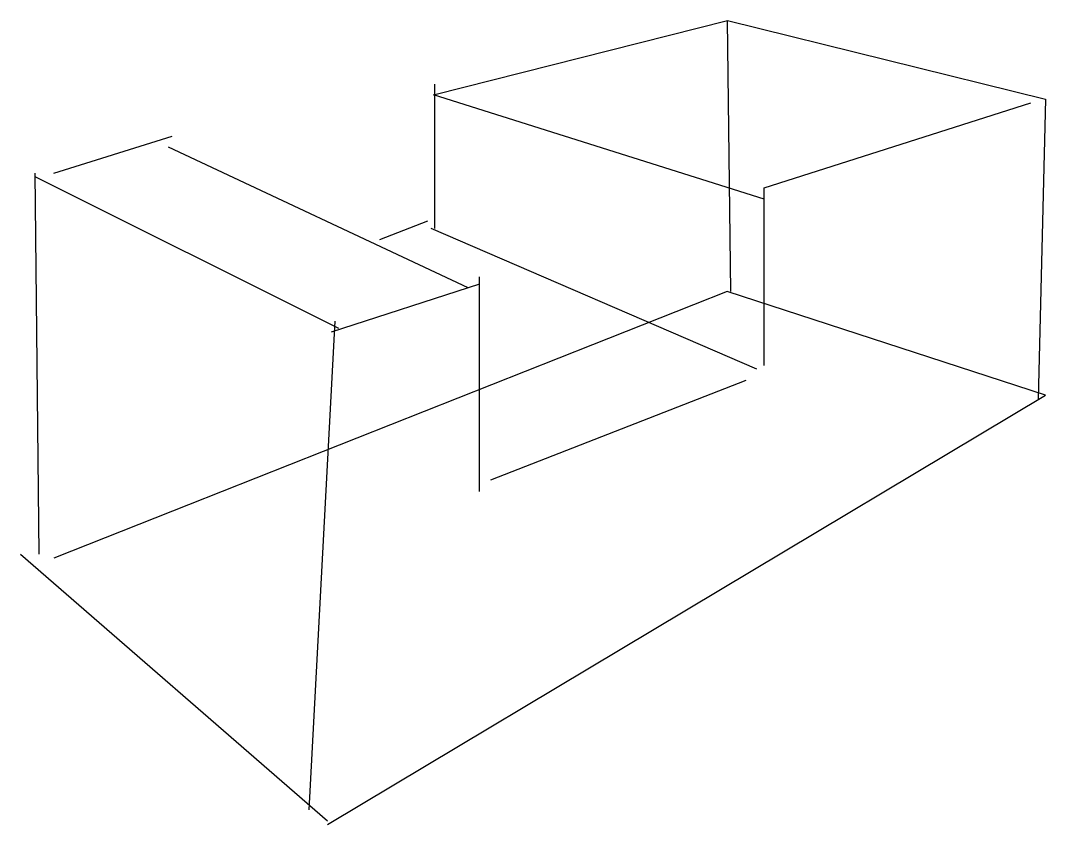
# Model space of a CAD drawing. Header units: metres. Extents: x -206 to 71, y -172 to 45.
import ezdxf

# ---------------------------------------------------------------- set-up
doc = ezdxf.new("R2010")
doc.units = ezdxf.units.M

msp = doc.modelspace()

# ---------------------------------------------------------------- linework, layer by layer
at = {"layer": 'Capa_por_defecto', "color": 0}
for p, q in [((-94.414478, 25.130398), (-14.97655, 45.241265)), ((-14, -28), (-14.97655, 45.241265)), ((-14.97655, 45.241265), (71, 24)), ((-94, -11), (-94, 28)), ((-5, -3), (-94.414478, 25.130398)), ((-5, 0), (67, 23)), ((71, 24), (69, -57)), ((-197, 4), (-165, 14)), ((-85, -27), (-166, 11)), ((-201, -99), (-202, 4)), ((-120, -38), (-202, 3)), ((-5, -48), (-5, 0)), ((-96, -9), (-109, -14)), ((-7, -49), (-95, -11)), ((-82, -82), (-82, -24)), ((-82, -26), (-122, -39)), ((-15, -28), (-197, -100)), ((71, -56), (-15, -28)), ((-128, -168), (-121, -36)), ((-10, -52), (-79, -79)), ((-123, -172), (71, -56)), ((-206, -99), (-123, -171))]:
    msp.add_line(p, q, dxfattribs=at)

doc.saveas('drawing.dxf')
